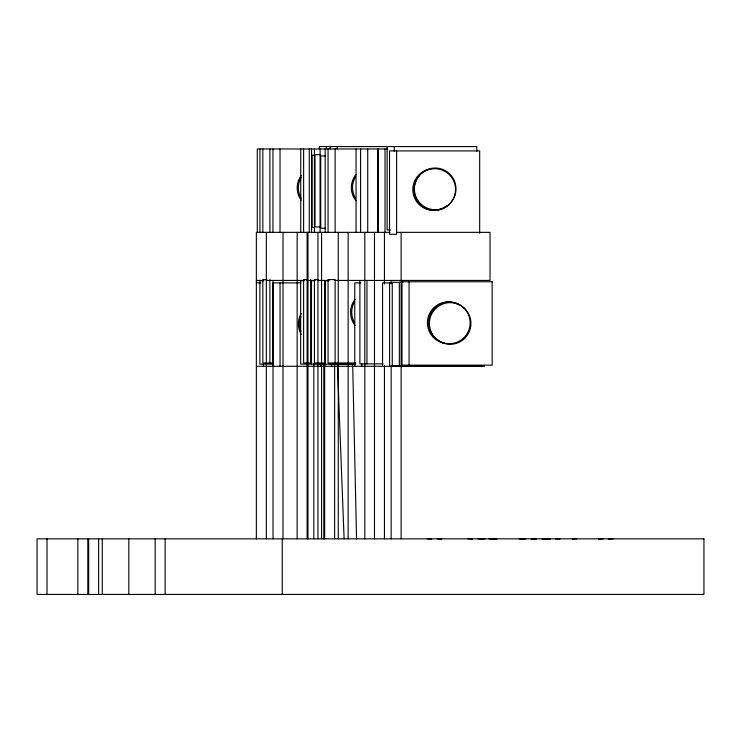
<?xml version="1.0" encoding="UTF-8"?>
<svg xmlns="http://www.w3.org/2000/svg" width="741" height="741" viewBox="0 0 741 741"><rect width="100%" height="100%" fill="white"/><g stroke="black" fill="none" stroke-linecap="round" stroke-linejoin="round"><path stroke-width="1.11" d="M480.474 539.096L485.04 538.846M490.44 539.096L495.016 538.846M521.256 539.096L525.832 538.846M531.232 539.096L535.799 538.846M532.084 539.096L536.66 538.846M542.051 539.096L546.626 538.846M545.691 539.096L550.267 538.846M572.247 539.096L576.822 538.846M598.589 539.096L603.165 538.846M608.565 539.096L613.131 538.846M387.636 148.969L257.284 148.969L257.284 232.35M320.705 154.684L315.008 154.684L315.008 226.95L320.705 226.95M314.147 155.221L312.091 155.221L312.091 227.487L314.147 227.487M325.28 155.953L320.723 155.953L320.723 228.219L325.28 228.219M390.572 229.951L387.135 229.951L387.135 146.57M390.007 232.35L256.358 232.35L256.358 538.846M396.685 232.35L490.023 232.35L490.023 280.431L334.923 280.431M266.871 279.589L262.833 279.589L262.833 362.97L273.364 362.97M307.08 279.589L303.615 279.589L303.615 362.97L311.692 362.97M318.482 279.589L314.443 279.589L314.443 362.97L324.975 362.97M256.358 280.431L263.222 280.431M266.334 280.431L304.532 280.431M307.117 280.431L314.916 280.431M317.945 280.431L329.06 280.431M263.916 280.737L259.878 280.737L259.878 364.118L272.725 364.118M304.125 280.737L300.661 280.737L300.661 364.118L355.254 364.118M314.953 280.737L311.489 280.737L311.489 364.118M328.559 280.737L325.095 280.737L325.095 364.118M402.808 282.33L392.267 282.33L392.267 365.711L482.419 365.711M256.349 282.895L260.962 282.895M300.809 282.895L272.966 282.895L272.966 366.276M360.839 282.895L354.772 282.895L354.772 366.276M392.925 282.895L382.541 282.895L382.541 366.276M355.745 362.97L328.05 362.97L328.05 279.589L335.127 279.589L335.127 362.97M318.871 363.877L324.938 363.877M329.699 363.877L355.235 363.877M383.116 363.877L359.885 363.877L359.885 280.496M256.349 366.276L484.679 366.276M555.38 538.846L559.872 539.05M545.404 538.846L549.905 539.05M519.061 538.846L523.563 539.05M492.506 538.846L497.007 539.05M488.875 538.846L493.367 539.05M478.047 538.846L483.401 539.05M468.071 538.846L472.573 539.05M437.255 538.846L441.756 539.05M427.288 538.846L431.781 539.05M337.442 365.804L344.111 538.846M352.716 365.804L356.551 538.846M479.677 233.156L479.677 150.914L389.525 150.914L389.525 234.295L396.602 234.295L396.602 150.914M476.778 151.136L476.778 146.57L319.325 146.57L319.325 148.848M409.069 281.765L409.069 365.146M401.131 232.35L401.131 538.846M399.343 282.33L399.343 365.711M394.249 146.57L394.249 151.136M391.155 280.431L391.155 283.896M391.155 365.804L391.155 538.846M389.618 282.895L389.618 366.276M385.033 148.969L385.033 232.35M384.449 232.35L384.449 283.896M384.449 365.804L384.449 538.846M378.077 148.969L378.077 232.35M377.91 148.969L377.91 232.35M374.483 232.35L374.483 538.846M367.721 148.969L367.721 232.35M366.962 280.496L366.962 363.877M364.813 232.35L364.813 538.846M361.849 363.998L361.849 366.276M360.598 148.969L360.598 232.35M356.041 148.969L356.041 232.35M348.14 232.35L348.14 538.846M338.257 232.35L338.257 538.846M337.229 146.57L337.229 148.848M335.127 148.969L335.127 232.35M334.626 363.498L334.626 538.846M331.653 363.998L331.653 366.276M330.153 146.57L330.153 148.848M328.05 148.969L328.05 232.35M326.401 146.57L326.401 148.848M325.169 148.969L325.169 232.35M324.651 280.431L324.651 538.846M324.577 282.895L324.577 366.276M323.798 363.498L323.798 538.846M321.585 232.35L321.585 538.846M320.825 363.998L320.825 366.276M320.084 148.969L320.084 232.35M317.945 232.35L317.945 538.846M314.443 148.969L314.443 232.35M313.823 365.804L313.823 538.846M313.758 363.998L313.758 366.276M311.563 148.969L311.563 232.35M310.692 279.589L310.692 362.97M309.266 148.969L309.266 232.35M307.978 232.35L307.978 538.846M307.117 232.35L307.117 538.846M303.615 148.969L303.615 232.35M300.744 148.969L300.744 232.35M297.15 232.35L297.15 538.846M283.006 232.35L283.006 538.846M282.238 538.846L282.238 594.43M280.024 148.969L280.024 232.35M280.042 282.895L280.042 366.276M273.04 280.431L273.04 538.846M272.947 148.969L272.947 232.35M269.909 148.969L269.909 232.35M269.9 279.589L269.9 362.97M266.334 232.35L266.334 538.846M263.425 363.998L263.425 366.276M262.833 148.969L262.833 232.35M259.952 148.969L259.952 232.35M165.141 538.846L165.141 594.43M155.165 538.846L155.165 594.43M128.823 538.846L128.823 594.43M102.267 538.846L102.267 594.43M98.636 538.846L98.636 594.43M88.661 538.846L88.661 594.43M87.808 538.846L87.808 594.43M77.833 538.846L77.833 594.43M47.016 538.846L47.016 594.43M444.933 343.398A20.85 20.767 90 0 1 428.604 315.851A20.85 20.767 90 0 1 458.568 304.755M446.656 205.766A20.85 20.767 90 0 1 415.08 199.033A20.85 20.767 90 0 1 428.215 169.43M429.261 169.18A20.85 20.767 90 0 1 431.419 168.837M301.152 200.116A20.85 20.767 90 0 1 301.152 175.617M301.161 198.292A20.85 20.767 90 0 1 301.161 177.442M300.948 331.412A20.85 20.767 -90 0 1 300.948 316.481M301.17 334.367A20.85 20.767 90 0 1 301.17 313.526M355.171 325.447A20.85 20.767 -90 0 1 355.171 299.207M354.513 322.752A20.85 20.767 -90 0 1 354.513 301.902M355.976 200.746A20.85 20.767 90 0 1 355.976 174.506M355.319 198.051A20.85 20.767 90 0 1 355.319 177.201M417.211 178.433L415.136 183.462A20.85 20.767 -90 0 0 449.889 203.599L453.186 199.283A20.85 20.767 -90 0 0 445.582 170.8A20.85 20.767 -90 0 0 417.211 178.433M454.835 194.966L452.76 199.987A20.85 20.767 -90 0 1 424.389 207.619A20.85 20.767 -90 0 1 416.785 179.146L420.091 174.83A20.85 20.767 -90 0 1 454.835 194.966M492.154 281.765L402.002 281.765L402.002 365.146L492.154 365.146L492.154 281.765M703.95 538.846L37.05 538.846L37.05 594.43L703.95 594.43L703.95 538.846M464.023 308.071L460.55 305.403A20.85 20.767 -90 0 0 435.486 338.192L439.784 341.508A20.85 20.767 90 0 0 464.857 308.71L464.023 308.071M467.358 333.228A20.85 20.767 -90 0 0 449.37 301.967A20.85 20.767 -90 0 0 431.382 333.228A20.85 20.767 -90 0 0 467.358 333.228"/></g></svg>
